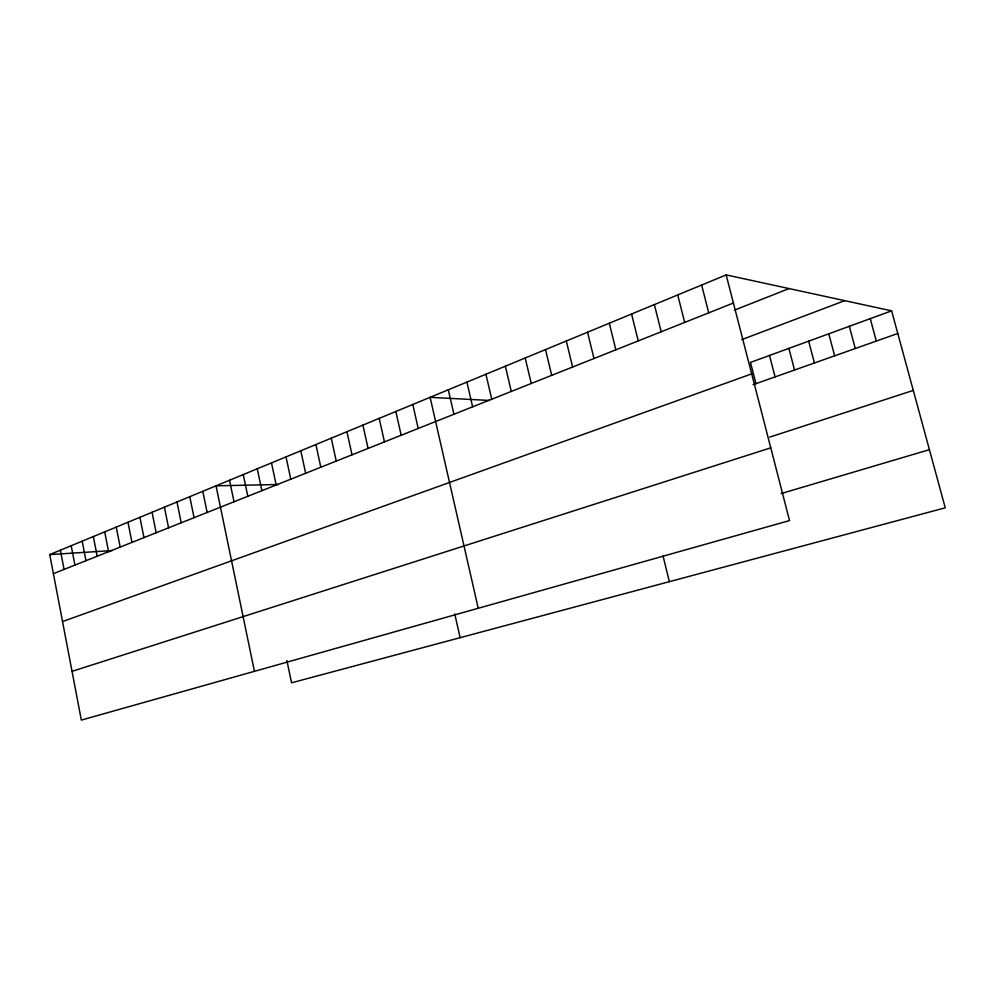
<?xml version="1.0" encoding="UTF-8"?>
<svg xmlns="http://www.w3.org/2000/svg" width="995" height="995" viewBox="0 0 995 995"><rect width="100%" height="100%" fill="white"/><g stroke="black" fill="none" stroke-linecap="round" stroke-linejoin="round"><path stroke-width="1.49" d="M726.163 274.906L789.532 520.572L81.329 720.094L49.75 554.588L726.163 274.906L891.619 310.85L945.25 507.811L291.572 682.806L286.883 660.518M53.394 573.667L733.414 303.027M734.397 310.142L789.085 288.575M741.698 339.643L844.743 300.664M891.619 310.85L750.479 362.416L755.964 383.672M62.536 621.564L751.698 373.871M753.078 384.692L897.788 333.487M769.744 437.103L913.286 390.413M72.038 671.351L770.777 447.825M781.137 493.57L929.417 449.665M49.75 554.588L112.149 550.571M278.239 484.503L216.039 485.834L254.434 671.326M489.552 400.45L430.101 397.328L478.234 608.281M870.264 318.661L876.321 341.086M849.332 326.31L855.277 348.536M828.785 333.81L834.643 355.837M808.649 341.161L814.407 362.988M788.886 348.387L794.557 370.016M769.496 355.464L775.08 376.906M701.649 285.043L708.751 312.853M677.719 294.93L684.684 322.43M654.374 304.594L661.19 331.783M631.576 314.022L638.255 340.899M609.313 323.226L615.855 349.817M663.043 555.969L669.361 581.665M587.56 332.218L593.978 358.523M566.304 341.011L572.598 367.031M545.521 349.593L551.703 375.351M525.211 358.001L531.268 383.485M505.348 366.21L511.293 391.433M485.921 374.244L491.754 399.206M466.916 382.105L472.637 406.818M448.31 389.791L453.931 414.256M412.788 404.48L418.223 428.472M454.765 613.94L460.125 637.683M395.823 411.495L401.172 435.263M379.207 418.373L384.456 441.904M362.914 425.101L368.075 448.434M346.932 431.718L352.019 454.827M331.26 438.186L336.26 461.095M315.9 444.541L320.813 467.24M300.813 450.785L305.664 473.272M286.025 456.892L290.789 479.192M271.498 462.899L276.2 485M257.257 468.794L261.872 490.697M243.265 474.578L247.817 496.294M229.522 480.262L234.012 501.778M202.781 491.319L207.134 512.475M189.771 496.692L194.062 517.686M176.973 501.99L181.202 522.798M164.411 507.176L168.578 527.823M152.061 512.288L156.165 532.76M139.922 517.313L143.964 537.623M127.982 522.251L131.974 542.387M116.241 527.101L120.184 547.088M104.699 531.877L108.592 551.703M93.343 536.566L97.187 556.242M82.187 541.18L85.968 560.707M71.192 545.72L74.936 565.098M60.384 550.198L64.078 569.414"/></g></svg>
